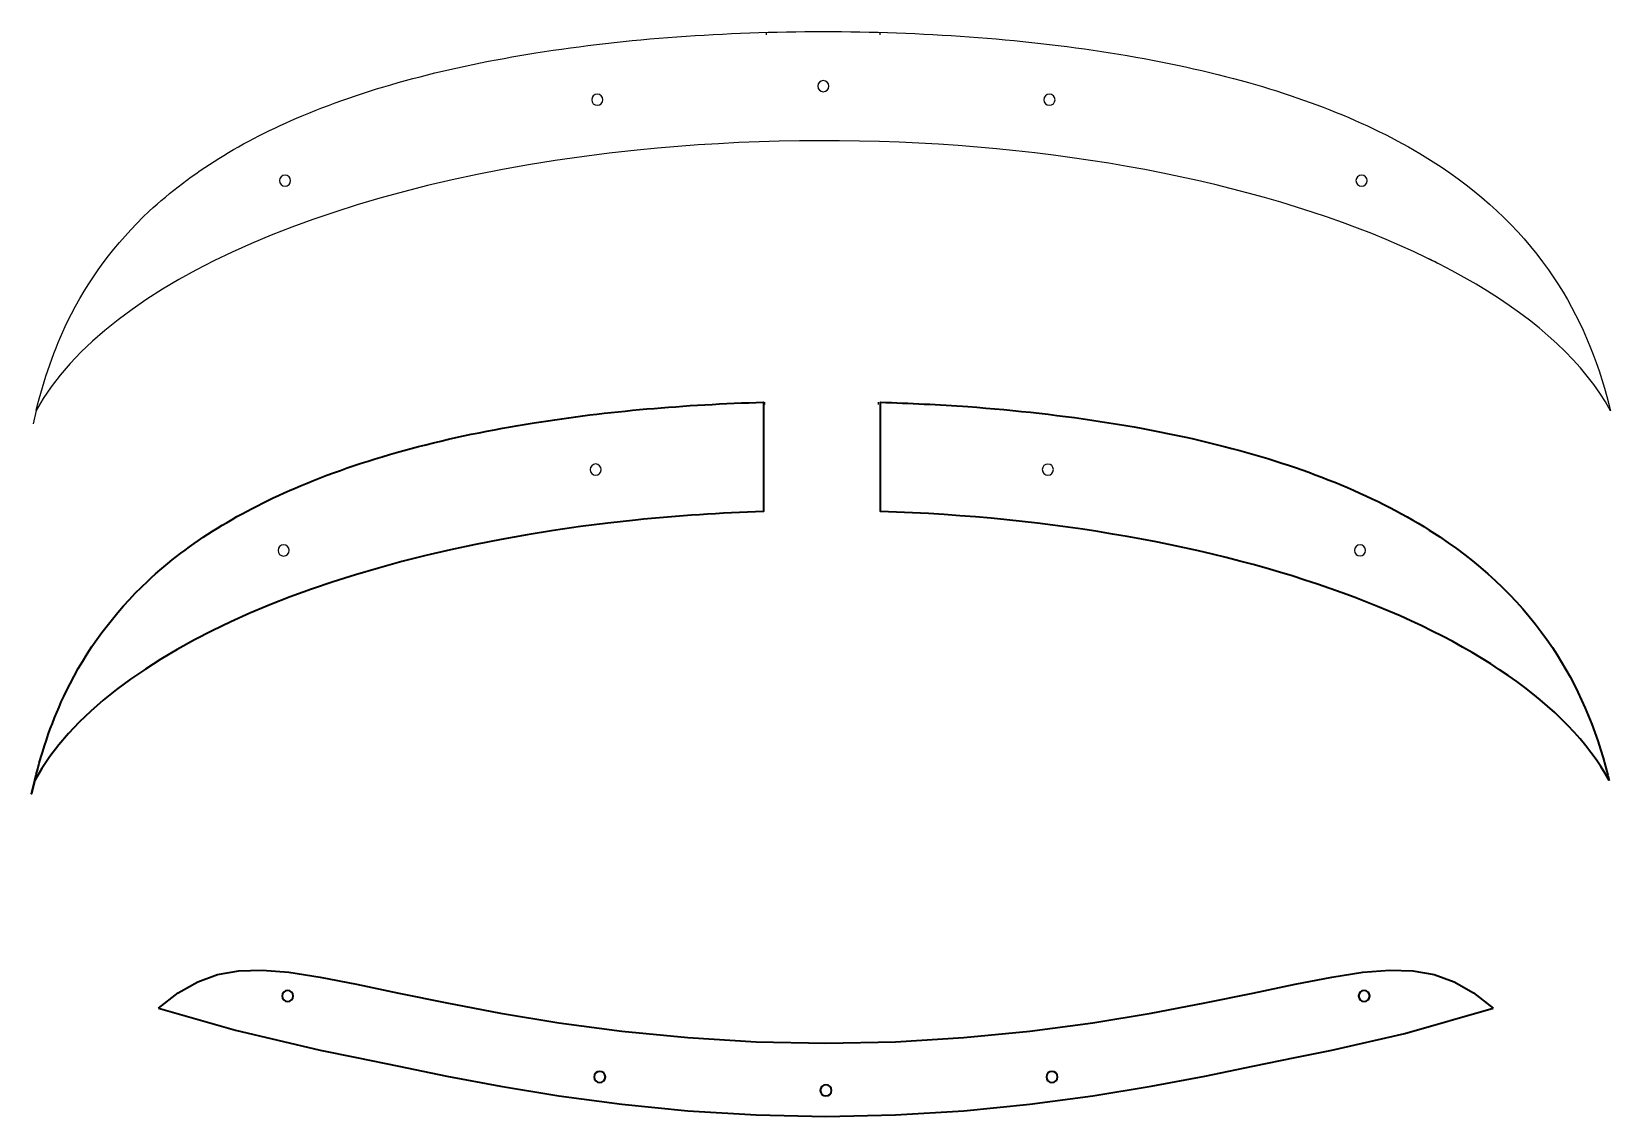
# Model space of a CAD drawing. Header units: inches. Extents: x 290 to 1695, y -1042 to -78.
import ezdxf

# ---------------------------------------------------------------- set-up
doc = ezdxf.new("R2010")
doc.units = ezdxf.units.IN
doc.header["$MEASUREMENT"] = 0
doc.layers.add('Layer 1', color=7, linetype='Continuous')

# ---------------------------------------------------------------- blocks, each defined once
blk = doc.blocks.new('block 4')
at = {"layer": 'Layer 1', "color": 1, "lineweight": 35}
blk.add_open_spline([(1480.7, -935.2), (1480.7, -938), (1478.5, -940.2), (1475.7, -940.2), (1473, -940.2), (1470.8, -938), (1470.8, -935.2), (1470.8, -932.5), (1473, -930.3), (1475.7, -930.3), (1478.5, -930.3), (1480.7, -932.5), (1480.7, -935.2), (1480.7, -935.2), (1480.7, -935.2), (1480.7, -935.2)], degree=3, knots=[0, 0, 0, 0, 1, 1, 1, 2, 2, 2, 3, 3, 3, 4, 4, 4, 5, 5, 5, 5], dxfattribs=at)
blk = doc.blocks.new('block 5')
at = {"layer": 'Layer 1', "color": 1, "lineweight": 35}
blk.add_open_spline([(1203, -1007.1), (1203, -1009.9), (1200.8, -1012.1), (1198.1, -1012.1), (1195.3, -1012.1), (1193.1, -1009.9), (1193.1, -1007.1), (1193.1, -1004.4), (1195.3, -1002.2), (1198.1, -1002.2), (1200.8, -1002.2), (1203, -1004.4), (1203, -1007.1), (1203, -1007.1), (1203, -1007.1), (1203, -1007.1)], degree=3, knots=[0, 0, 0, 0, 1, 1, 1, 2, 2, 2, 3, 3, 3, 4, 4, 4, 5, 5, 5, 5], dxfattribs=at)
blk = doc.blocks.new('block 6')
at = {"layer": 'Layer 1', "color": 1, "lineweight": 35}
blk.add_open_spline([(800.9, -1007.1), (800.9, -1009.9), (798.6, -1012.1), (795.9, -1012.1), (793.2, -1012.1), (790.9, -1009.9), (790.9, -1007.1), (790.9, -1004.4), (793.2, -1002.2), (795.9, -1002.2), (798.6, -1002.2), (800.9, -1004.4), (800.9, -1007.1), (800.9, -1007.1), (800.9, -1007.1), (800.9, -1007.1)], degree=3, knots=[0, 0, 0, 0, 1, 1, 1, 2, 2, 2, 3, 3, 3, 4, 4, 4, 5, 5, 5, 5], dxfattribs=at)
blk = doc.blocks.new('block 7')
at = {"layer": 'Layer 1', "color": 1, "lineweight": 35}
blk.add_open_spline([(523.2, -935.2), (523.2, -938), (521, -940.2), (518.2, -940.2), (515.5, -940.2), (513.3, -938), (513.3, -935.2), (513.3, -932.5), (515.5, -930.3), (518.2, -930.3), (521, -930.3), (523.2, -932.5), (523.2, -935.2), (523.2, -935.2), (523.2, -935.2), (523.2, -935.2)], degree=3, knots=[0, 0, 0, 0, 1, 1, 1, 2, 2, 2, 3, 3, 3, 4, 4, 4, 5, 5, 5, 5], dxfattribs=at)
blk = doc.blocks.new('block 8')
at = {"layer": 'Layer 1', "color": 1, "lineweight": 35}
blk.add_open_spline([(1002, -1019.2), (1002, -1021.9), (999.7, -1024.1), (997, -1024.1), (994.3, -1024.1), (992, -1021.9), (992, -1019.2), (992, -1016.4), (994.3, -1014.2), (997, -1014.2), (999.7, -1014.2), (1002, -1016.4), (1002, -1019.2), (1002, -1019.2), (1002, -1019.2), (1002, -1019.2)], degree=3, knots=[0, 0, 0, 0, 1, 1, 1, 2, 2, 2, 3, 3, 3, 4, 4, 4, 5, 5, 5, 5], dxfattribs=at)
blk = doc.blocks.new('block 3')
at = {"layer": 'Layer 1'}
for name in ['block 7', 'block 4', 'block 6', 'block 5', 'block 8']:
    blk.add_blockref(name, (0, 0), dxfattribs=at)
blk = doc.blocks.new('block 2')
at = {"layer": 'Layer 1', "color": 7, "lineweight": 35}
for points in [[(403.4, -945.9), (420.8, -932.3), (438.3, -922.5), (456, -916.1), (474.7, -912.7), (495.5, -912.1), (519.2, -914.1), (547.1, -918.5), (579.6, -924.8), (617.2, -932.7), (659.9, -941.4), (707.6, -950.4), (759.6, -959), (815.5, -966.4), (874.3, -972.2), (935.1, -975.9), (997, -977.2), (1058.9, -975.9), (1119.7, -972.2), (1178.5, -966.4), (1234.3, -959), (1286.4, -950.4), (1334, -941.4), (1376.8, -932.7), (1414.4, -924.8), (1446.9, -918.5), (1474.7, -914.1), (1498.5, -912.1), (1519.2, -912.7), (1538, -916.1), (1555.7, -922.5), (1573.1, -932.3), (1590.6, -945.9)], [(403.4, -945.9), (471.8, -965.6), (547.1, -983.5), (579.6, -989.9), (617.2, -997.7), (659.9, -1006.5), (707.6, -1015.5), (759.6, -1024), (815.5, -1031.5), (874.3, -1037.3), (935.1, -1041), (997, -1042.3), (1058.9, -1041), (1119.7, -1037.3), (1178.5, -1031.5), (1234.3, -1024), (1286.4, -1015.5), (1334, -1006.5), (1376.8, -997.7), (1414.4, -989.9), (1446.9, -983.5), (1511.9, -968.5), (1590.6, -945.9)]]:
    blk.add_lwpolyline(points, dxfattribs=at)
at = {"layer": 'Layer 1'}
blk.add_blockref('block 3', (0, 0), dxfattribs=at)
blk = doc.blocks.new('block 10')
at = {"layer": 'Layer 1', "color": 7, "lineweight": 25}
blk.add_lwpolyline([(944.1, -80.5), (944.1, -78.4)], dxfattribs=at)
blk = doc.blocks.new('block 11')
at = {"layer": 'Layer 1', "color": 7, "lineweight": 25}
blk.add_lwpolyline([(1045.3, -80.5), (1045.3, -78.4)], dxfattribs=at)
blk = doc.blocks.new('block 12')
at = {"layer": 'Layer 1', "color": 7, "lineweight": 25}
blk.add_open_spline([(511, -210.2), (511, -207.5), (513.2, -205.3), (516, -205.3), (518.7, -205.3), (520.9, -207.5), (520.9, -210.2), (520.9, -213), (518.7, -215.2), (516, -215.2), (513.2, -215.2), (511, -213), (511, -210.2), (511, -210.2), (511, -210.2), (511, -210.2)], degree=3, knots=[0, 0, 0, 0, 1, 1, 1, 2, 2, 2, 3, 3, 3, 4, 4, 4, 5, 5, 5, 5], dxfattribs=at)
blk = doc.blocks.new('block 13')
at = {"layer": 'Layer 1', "color": 7, "lineweight": 25}
blk.add_open_spline([(788.7, -138.3), (788.7, -135.6), (790.9, -133.4), (793.6, -133.4), (796.4, -133.4), (798.6, -135.6), (798.6, -138.3), (798.6, -141.1), (796.4, -143.3), (793.6, -143.3), (790.9, -143.3), (788.7, -141.1), (788.7, -138.3), (788.7, -138.3), (788.7, -138.3), (788.7, -138.3)], degree=3, knots=[0, 0, 0, 0, 1, 1, 1, 2, 2, 2, 3, 3, 3, 4, 4, 4, 5, 5, 5, 5], dxfattribs=at)
blk = doc.blocks.new('block 14')
at = {"layer": 'Layer 1', "color": 7, "lineweight": 25}
blk.add_open_spline([(1190.8, -138.3), (1190.8, -135.6), (1193.1, -133.4), (1195.8, -133.4), (1198.5, -133.4), (1200.8, -135.6), (1200.8, -138.3), (1200.8, -141.1), (1198.5, -143.3), (1195.8, -143.3), (1193.1, -143.3), (1190.8, -141.1), (1190.8, -138.3), (1190.8, -138.3), (1190.8, -138.3), (1190.8, -138.3)], degree=3, knots=[0, 0, 0, 0, 1, 1, 1, 2, 2, 2, 3, 3, 3, 4, 4, 4, 5, 5, 5, 5], dxfattribs=at)
blk = doc.blocks.new('block 15')
at = {"layer": 'Layer 1', "color": 7, "lineweight": 25}
blk.add_open_spline([(1468.5, -210.2), (1468.5, -207.5), (1470.7, -205.3), (1473.5, -205.3), (1476.2, -205.3), (1478.4, -207.5), (1478.4, -210.2), (1478.4, -213), (1476.2, -215.2), (1473.5, -215.2), (1470.7, -215.2), (1468.5, -213), (1468.5, -210.2), (1468.5, -210.2), (1468.5, -210.2), (1468.5, -210.2)], degree=3, knots=[0, 0, 0, 0, 1, 1, 1, 2, 2, 2, 3, 3, 3, 4, 4, 4, 5, 5, 5, 5], dxfattribs=at)
blk = doc.blocks.new('block 16')
at = {"layer": 'Layer 1', "color": 7, "lineweight": 25}
blk.add_open_spline([(989.7, -126.3), (989.7, -123.5), (992, -121.3), (994.7, -121.3), (997.4, -121.3), (999.7, -123.5), (999.7, -126.3), (999.7, -129), (997.4, -131.2), (994.7, -131.2), (992, -131.2), (989.7, -129), (989.7, -126.3), (989.7, -126.3), (989.7, -126.3), (989.7, -126.3)], degree=3, knots=[0, 0, 0, 0, 1, 1, 1, 2, 2, 2, 3, 3, 3, 4, 4, 4, 5, 5, 5, 5], dxfattribs=at)
blk = doc.blocks.new('block 17')
at = {"layer": 'Layer 1', "color": 7, "lineweight": 25}
blk.add_open_spline([(294.6, -414.5), (301.2, -387.7), (311, -359.3), (322.5, -335.6), (340.6, -298.5), (364.9, -265.8), (395.2, -237.5), (432.2, -202.9), (478.1, -174.9), (531.2, -152.6), (592.3, -127), (662.9, -108.8), (739, -96.7), (820.1, -83.8), (907.4, -77.8), (994.7, -77.7), (1038.2, -77.7), (1081.7, -79.3), (1124.4, -82.4), (1210.2, -88.6), (1292.7, -101.1), (1366.5, -121.3), (1434.3, -139.9), (1494.6, -165), (1544.3, -198.1), (1585.2, -225.3), (1618.9, -258), (1644.5, -296.6), (1667, -330.3), (1683.3, -368.4), (1693.7, -410.1), (1694.1, -411.7), (1694.4, -413.2), (1694.8, -414.8), (1603.3, -247.2), (1215.7, -143.5), (829, -183.2), (564.2, -210.4), (357.4, -300), (294.6, -414.7), (294.6, -414.7), (291.9, -426.5), (291.9, -426.5)], degree=3, knots=[0, 0, 0, 0, 1, 1, 1, 2, 2, 2, 3, 3, 3, 4, 4, 4, 5, 5, 5, 6, 6, 6, 7, 7, 7, 8, 8, 8, 9, 9, 9, 10, 10, 10, 11, 11, 11, 12, 12, 12, 13, 13, 13, 14, 14, 14, 14], dxfattribs=at)
blk = doc.blocks.new('block 18')
at = {"layer": 'Layer 1', "color": 7, "lineweight": 25}
blk.add_open_spline([(1541.1, -283.8), (1538.4, -282.1), (1535.5, -280.6), (1532.5, -279.5)], degree=3, dxfattribs=at)
blk = doc.blocks.new('block 9')
at = {"layer": 'Layer 1'}
for name in ['block 17', 'block 10', 'block 11', 'block 16', 'block 13', 'block 14', 'block 12', 'block 15', 'block 18']:
    blk.add_blockref(name, (0, 0), dxfattribs=at)
blk = doc.blocks.new('block 19')
at = {"layer": 'Layer 1', "color": 7, "lineweight": 25}
blk.add_lwpolyline([(942.7, -409.4), (942.7, -407.3)], dxfattribs=at)
blk = doc.blocks.new('block 20')
at = {"layer": 'Layer 1', "color": 7, "lineweight": 25}
blk.add_lwpolyline([(1043.9318, -409.3761), (1043.9318, -407.305)], dxfattribs=at)
blk = doc.blocks.new('block 21')
at = {"layer": 'Layer 1', "color": 7, "lineweight": 25}
blk.add_open_spline([(509.7, -539.1), (509.7, -536.4), (511.9, -534.1), (514.6, -534.1), (517.4, -534.1), (519.6, -536.4), (519.6, -539.1), (519.6, -541.8), (517.4, -544.1), (514.6, -544.1), (511.9, -544.1), (509.7, -541.8), (509.7, -539.1), (509.7, -539.1), (509.7, -539.1), (509.7, -539.1)], degree=3, knots=[0, 0, 0, 0, 1, 1, 1, 2, 2, 2, 3, 3, 3, 4, 4, 4, 5, 5, 5, 5], dxfattribs=at)
blk = doc.blocks.new('block 22')
at = {"layer": 'Layer 1', "color": 7, "lineweight": 25}
blk.add_open_spline([(787.3, -467.2), (787.3, -464.5), (789.5, -462.2), (792.3, -462.2), (795, -462.2), (797.2, -464.5), (797.2, -467.2), (797.2, -469.9), (795, -472.2), (792.3, -472.2), (789.5, -472.2), (787.3, -469.9), (787.3, -467.2), (787.3, -467.2), (787.3, -467.2), (787.3, -467.2)], degree=3, knots=[0, 0, 0, 0, 1, 1, 1, 2, 2, 2, 3, 3, 3, 4, 4, 4, 5, 5, 5, 5], dxfattribs=at)
blk = doc.blocks.new('block 23')
at = {"layer": 'Layer 1', "color": 7, "lineweight": 25}
blk.add_open_spline([(1189.4657, -467.1908), (1189.4657, -464.4511), (1191.6866, -462.2302), (1194.4263, -462.2302), (1197.166, -462.2302), (1199.3869, -464.4511), (1199.3869, -467.1908), (1199.3869, -469.9305), (1197.166, -472.1514), (1194.4263, -472.1514), (1191.6866, -472.1514), (1189.4657, -469.9305), (1189.4657, -467.1908), (1189.4657, -467.1908), (1189.4657, -467.1908), (1189.4657, -467.1908)], degree=3, knots=[0, 0, 0, 0, 1, 1, 1, 2, 2, 2, 3, 3, 3, 4, 4, 4, 5, 5, 5, 5], dxfattribs=at)
blk = doc.blocks.new('block 24')
at = {"layer": 'Layer 1', "color": 7, "lineweight": 25}
blk.add_open_spline([(1467.1, -539.1), (1467.1, -536.3), (1469.3, -534.1), (1472.1, -534.1), (1474.8, -534.1), (1477, -536.3), (1477, -539.1), (1477, -541.8), (1474.8, -544), (1472.1, -544), (1469.3, -544), (1467.1, -541.8), (1467.1, -539.1), (1467.1, -539.1), (1467.1, -539.1), (1467.1, -539.1)], degree=3, knots=[0, 0, 0, 0, 1, 1, 1, 2, 2, 2, 3, 3, 3, 4, 4, 4, 5, 5, 5, 5], dxfattribs=at)
blk = doc.blocks.new('block 25')
at = {"layer": 'Layer 1', "color": 7, "lineweight": 25}
blk.add_open_spline([(1539.7, -612.6), (1537, -610.9), (1534.1, -609.5), (1531.2, -608.4)], degree=3, dxfattribs=at)

msp = doc.modelspace()

# ---------------------------------------------------------------- linework, layer by layer
at = {"layer": 'Layer 1', "color": 7, "lineweight": 35}
for points, knots in [([(737.6, -425.6), (661.5, -437.7), (590.9, -455.8), (529.8, -481.5), (476.7, -503.8), (430.8, -531.7), (393.8, -566.3), (363.6, -594.6), (339.3, -627.4), (321.2, -664.5), (309.6, -688.2), (299.9, -716.5), (293.3, -743.3), (293.3, -743.3), (290.5, -755.4), (290.5, -755.4), (290.5, -755.4), (293.3, -743.6), (293.3, -743.6), (356, -628.8), (562.8, -539.2), (827.6, -512.1), (865.7, -508.2), (903.5, -505.7), (941.5, -504.4), (941.5, -504.4), (941.5, -407.3), (941.5, -407.3), (871.5, -409.3), (802.7, -415.2), (737.6, -425.6)], [0, 0, 0, 0, 1, 1, 1, 2, 2, 2, 3, 3, 3, 4, 4, 4, 5, 5, 5, 6, 6, 6, 7, 7, 7, 8, 8, 8, 9, 9, 9, 10, 10, 10, 10]), ([(1693.7, -743.7), (1693.3, -742.1), (1692.8, -740.5), (1692.4, -739), (1682, -697.3), (1665.7, -659.1), (1643.2, -625.5), (1617.6, -586.9), (1583.8, -554.2), (1543, -527), (1493.3, -493.9), (1433, -468.7), (1365.1, -450.2), (1291.4, -430), (1209, -417.5), (1123.2, -411.2), (1097.5, -409.4), (1071.5, -408.1), (1045.5, -407.3), (1045.5, -407.3), (1045.5, -504.4), (1045.5, -504.4), (1350.5, -513.9), (1619.4, -607.8), (1693.7, -743.7)], [0, 0, 0, 0, 1, 1, 1, 2, 2, 2, 3, 3, 3, 4, 4, 4, 5, 5, 5, 6, 6, 6, 7, 7, 7, 8, 8, 8, 8])]:
    msp.add_open_spline(points, degree=3, knots=knots, dxfattribs=at)

# ---------------------------------------------------------------- block references
at = {"layer": 'Layer 1'}
for name in ['block 9', 'block 19', 'block 20', 'block 22', 'block 23', 'block 21', 'block 24', 'block 25', 'block 2']:
    msp.add_blockref(name, (0, 0), dxfattribs=at)

doc.saveas('drawing.dxf')
